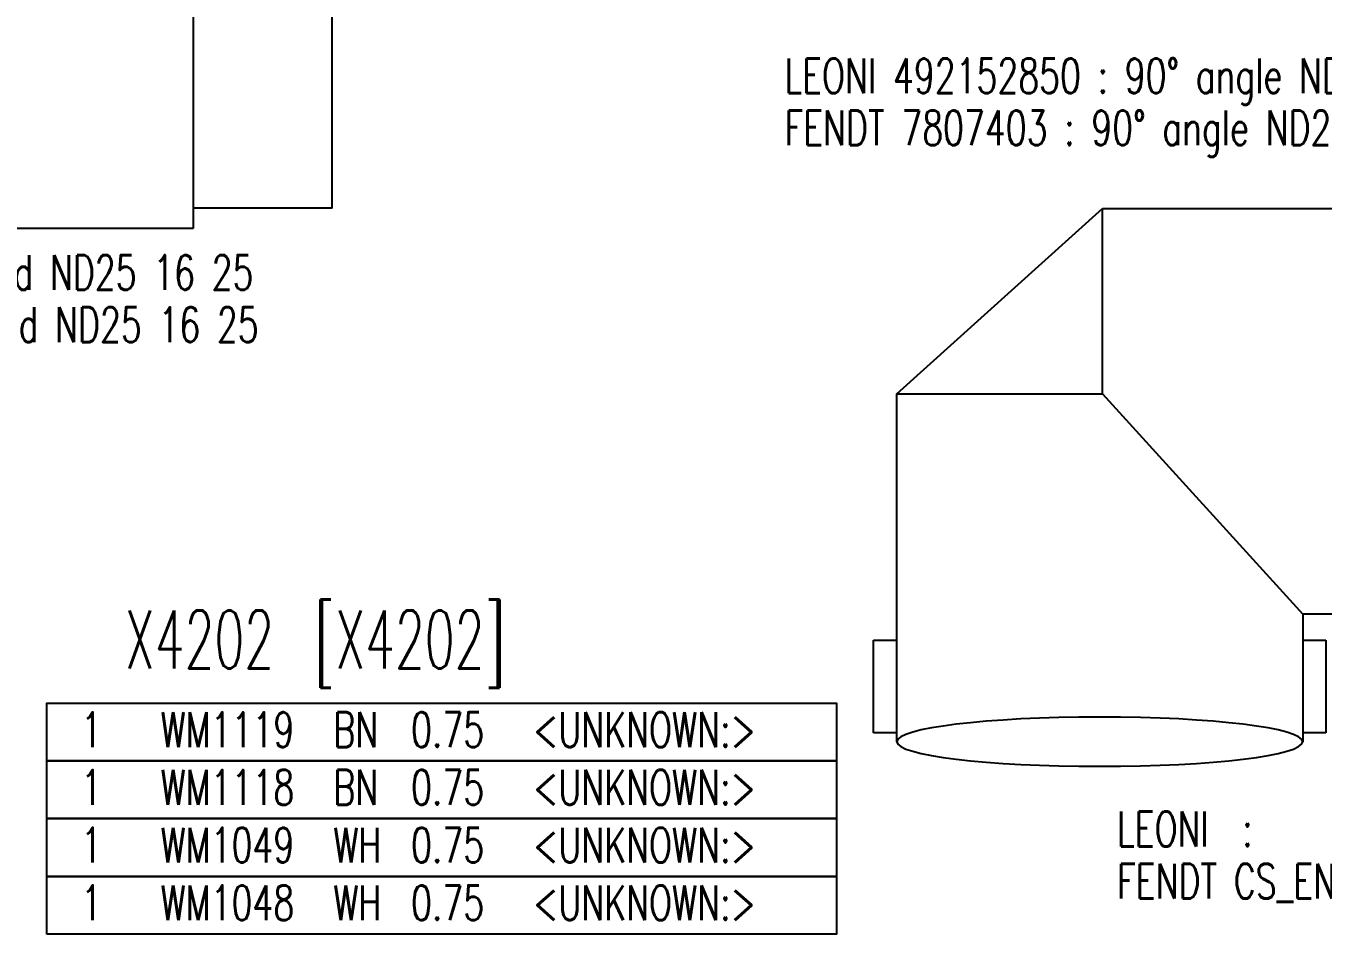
# Model space of a CAD drawing. Header units: millimetres. Extents: x -1 to 4489, y 0 to 1364.
# Drawn here: x 1462.5 to 1574.3, y 750.4 to 828.7 of the extents above; entities that cross this region are included whole.
import ezdxf

# ---------------------------------------------------------------- set-up
doc = ezdxf.new("R2010")
doc.units = ezdxf.units.MM
doc.layers.add('1', color=7, linetype='Continuous')
doc.layers.add('A_ACHSEN', color=7, linetype='Continuous')
doc.styles.add('HS-COMP-DESCRIPTION', font='ROMANS.SHX', dxfattribs={"width": 0.6, "height": 5})
doc.styles.add('HS-PART-NO', font='ROMANS.SHX', dxfattribs={"width": 0.7, "height": 3})
doc.styles.add('HS-WIRE', font='ROMANS.SHX', dxfattribs={"width": 0.7, "height": 3})

# ---------------------------------------------------------------- blocks, each defined once
blk = doc.blocks.new('492152850')
at = {"layer": '1', "color": 7, "linetype": 'Continuous'}
for p, q in [((21.24999999999999, 19.74999999999986), (21.24999999999999, 17.74999999999986)), ((29.25, 19.74999999999986), (21.24999999999999, 19.74999999999986)), ((29.25, 17.74999999999986), (29.25, 19.74999999999986)), ((-2.842170943040401e-14, 17.74999999999986), (-16.00000000000004, -1.70530256582424e-13)), ((-2.842170943040401e-14, 17.74999999999986), (1.4210854715202e-14, 5.684341886080801e-14)), ((30.00000000000001, 17.74999999999986), (-2.842170943040401e-14, 17.74999999999986)), ((1.4210854715202e-14, 0), (-16.00000000000004, -1.70530256582424e-13)), ((0, 0), (19, -17.25000000000009)), ((-16.00000000000004, -1.70530256582424e-13), (-16.00000000000004, -30.00000000000017)), ((18.99999999999999, -30.00000000000017), (19.00000000000003, -17.25000000000014)), ((19, -17.25000000000014), (30.00000000000001, -17.25000000000014)), ((21.25000000000001, -17.25000000000017), (21.25000000000001, -19.25000000000017)), ((29.25, -19.25000000000017), (29.25, -17.25000000000017)), ((21.25000000000001, -19.25000000000017), (29.25, -19.25000000000017)), ((-18, -21.12500000000017), (-18, -29.12500000000017)), ((-16, -21.12500000000017), (-18, -21.12500000000017)), ((21, -21.12500000000014), (19, -21.12500000000014)), ((21, -29.12500000000014), (21, -21.12500000000014)), ((-18.50000000000001, -30.00000000000017), (-18.50000000000001, -33.00000000000017)), ((21.49999999999996, -30.00000000000017), (-18.50000000000001, -30.00000000000017)), ((-18, -29.12500000000017), (-16, -29.12500000000017)), ((19, -29.12500000000014), (21, -29.12500000000014)), ((21.49999999999996, -33.00000000000017), (21.49999999999996, -30.00000000000017)), ((-18.50000000000001, -33.00000000000017), (21.49999999999996, -33.00000000000017)), ((-16.00000000000003, -33.00000000000017), (-16.00000000000003, -34.00000000000017)), ((18.99999999999996, -34.00000000000017), (18.99999999999996, -33.00000000000017)), ((-18.50000000000003, -34.00000000000017), (-18.50000000000003, -35.00000000000014)), ((21.49999999999996, -34.00000000000017), (-18.50000000000003, -34.00000000000017)), ((21.49999999999996, -35.00000000000014), (21.49999999999996, -34.00000000000017)), ((-18.50000000000003, -35.00000000000014), (21.49999999999996, -35.00000000000014))]:
    blk.add_line(p, q, dxfattribs=at)
blk.add_ellipse((30.00000000000001, 0.2499999999998579), major_axis=(0, -17.49999999999999), ratio=0.1214285714285709, dxfattribs=at)
blk = doc.blocks.new('A$C15CE198F')
at = {"layer": 'A_ACHSEN', "color": 7, "linetype": 'Continuous'}
for p, q in [((22.50000009288652, 50.00000007152612), (22.50000009288652, 38.00000007152612)), ((42.49972752218702, 50.00000007152612), (22.5002726634869, 50.00000007152612)), ((42.50000009288652, 50.00000007152612), (42.50000009288652, 38.00000007152612)), ((16.00000009288652, 32.99717956702618), (16.00000009288652, 38.00000007152612)), ((16.00028848988705, 38.00000007152612), (48.99971169578686, 38.00000007152612)), ((49.00000009288652, 32.99776138052623), (49.00000009288652, 38.00000007152612)), ((16.00282059738703, 33.00000007152612), (12.00000009288652, 33.00000007152612)), ((12.00000009288652, 32.99971167442622), (12.00000009288652, 0.000288468626237659)), ((53.00000009288652, 33.00000007152612), (48.99776140178693, 33.00000007152612)), ((53.00000009288652, 32.99971167442622), (53.00000009288652, 0.000288468626237659)), ((9.288652336181258e-08, 31.25000007152612), (9.288652336181258e-08, 1.750000071526117)), ((9.288652336181258e-08, 31.25000007152612), (12.00000009288652, 31.25000007152612)), ((65.00000009288652, 31.25000007152612), (53.00000009288652, 31.25000007152612)), ((65.00000009288652, 1.750000071526117), (65.00000009288652, 31.25000007152612)), ((9.288652336181258e-08, 1.750000071526117), (12.00000009288652, 1.750000071526117)), ((65.00000009288652, 1.750000071526117), (53.00000009288652, 1.750000071526117)), ((53.00000009288652, 7.152611658511887e-08), (12.00000009288652, 7.152611658511887e-08))]:
    blk.add_line(p, q, dxfattribs=at)
at = {"layer": 'A_ACHSEN', "color": 7, "linetype": 'Continuous', "start_tangent": (-0.7112287267974332, 0.7029606661671066)}
blk.add_spline([(32.50000009288652, 16.50000007152612), (29.86402833908716, 19.13597182522624), (27.0460111604869, 21.9539890039262), (24.36094484288679, 24.63905532152619), (22.08445496098676, 26.91554520342611), (20.17982880078699, 28.82017136362622), (18.63692309138679, 30.36307707302619), (17.4617416965869, 31.5382584678262), (16.64069871858675, 32.35930144582623), (16.15540005218674, 32.84460011222625), (16.0000513625867, 32.99994880182616), (16.0000209665871, 32.99997919782622)], degree=3, dxfattribs=at)
at = {"layer": 'A_ACHSEN', "color": 7, "linetype": 'Continuous', "start_tangent": (0.7112154275717807, 0.7029741215605944), "end_tangent": (-0.7071067811865476, 0.7071067811865476)}
blk.add_spline([(32.50000009288652, 16.50000007152612), (35.13412777928698, 19.13412775792612), (37.94875933768691, 21.94875931632627), (40.63091486018703, 24.63091483882629), (42.90644604248683, 26.9064460211262), (44.81183989928678, 28.81183987792615), (46.35665492698655, 30.35665490562614), (47.53394334968681, 31.53394332842622), (48.35669170748707, 32.35669168612621), (48.84337298408701, 32.84337296272626), (48.99998707238666, 32.99998705102625)], degree=3, dxfattribs=at)

msp = doc.modelspace()

# ---------------------------------------------------------------- linework, layer by layer
at = {"color": 7, "linetype": 'Continuous'}
for points in [[(1464.288148, 765.3229449999999), (1464.288148, 770.3029449999999), (1532.388148, 770.3029449999999), (1532.388148, 765.3229449999999), (1464.288148, 765.3229449999999)], [(1464.288148, 760.342945), (1464.288148, 765.322945), (1532.388148, 765.322945), (1532.388148, 760.342945), (1464.288148, 760.342945)], [(1464.288148, 755.362945), (1464.288148, 760.342945), (1532.388148, 760.342945), (1532.388148, 755.362945), (1464.288148, 755.362945)], [(1464.288148, 750.382945), (1464.288148, 755.362945), (1532.388148, 755.362945), (1532.388148, 750.382945), (1464.288148, 750.382945)]]:
    msp.add_lwpolyline(points, dxfattribs=at)

# ---------------------------------------------------------------- block references
msp.add_blockref('A$C15CE198F', (1423.891604771457, 811.2603949509196))
at = {"xscale": -1, "rotation": 90}
msp.add_blockref('492152850', (1555.325152458907, 796.9819509941308), dxfattribs=at)

# ---------------------------------------------------------------- texts
at = {"color": 200, "linetype": 'Continuous', "style": 'HS-PART-NO', "width": 0.7}
for s, p in [('LEONI 492152850 : 90° angle ND26-26 for convolute tube', (1527.889806560792, 822.9387329389137)), ('FENDT 7807403 : 90° angle ND26-26 for convolute tube', (1527.889806560792, 818.4387329389137)), ('LEONI 492224400 : T-Manifold ND25 16 25', (1418.463798, 805.9636664777536)), ('FENDT TPS251625 : T-Manifold ND25 16 25', (1418.463798, 801.4636664777536)), ('LEONI  :', (1556.561166122592, 757.9470049349435)), ('FENDT CS_ENDE_2 :', (1556.561166122592, 753.4470049349435))]:
    msp.add_text(s, height=3, dxfattribs=at).set_placement(p)
at = {"color": 5, "linetype": 'Continuous', "style": 'HS-COMP-DESCRIPTION', "width": 0.6}
msp.add_text(' [X4202]', height=5, dxfattribs=at).set_placement((1485.298947142857, 773.302945))
at = {"color": 42, "linetype": 'Continuous', "style": 'HS-COMP-DESCRIPTION', "width": 0.6}
msp.add_text('X4202', height=5, dxfattribs=at).set_placement((1471.013232857143, 773.302945))
at = {"color": 7, "linetype": 'Continuous', "style": 'HS-WIRE', "width": 0.7}
for p in [(1465.788148, 766.5229449999999), (1465.788148, 761.542945), (1465.788148, 756.562945), (1465.788148, 751.582945)]:
    msp.add_text(' 1  ', height=3, dxfattribs=at).set_placement(p)
at = {"color": 92, "linetype": 'Continuous', "style": 'HS-WIRE', "width": 0.7}
for s, p in [('WM1119 ', (1474.088148, 766.5229449999999)), ('BN ', (1488.988148, 766.5229449999999)), ('0.75 ', (1495.688148, 766.5229449999999)), (' <UNKNOWN:>  ', (1504.788148, 766.5229449999999)), ('WM1118 ', (1474.088148, 761.542945)), ('BN ', (1488.988148, 761.542945)), ('0.75 ', (1495.688148, 761.542945)), (' <UNKNOWN:>  ', (1504.788148, 761.542945)), ('WM1049 ', (1474.088148, 756.562945)), ('WH ', (1488.988148, 756.562945)), ('0.75 ', (1495.688148, 756.562945)), (' <UNKNOWN:>  ', (1504.788148, 756.562945)), ('WM1048 ', (1474.088148, 751.582945)), ('WH ', (1488.988148, 751.582945)), ('0.75 ', (1495.688148, 751.582945)), (' <UNKNOWN:>  ', (1504.788148, 751.582945))]:
    msp.add_text(s, height=3, dxfattribs=at).set_placement(p)

doc.saveas('drawing.dxf')
